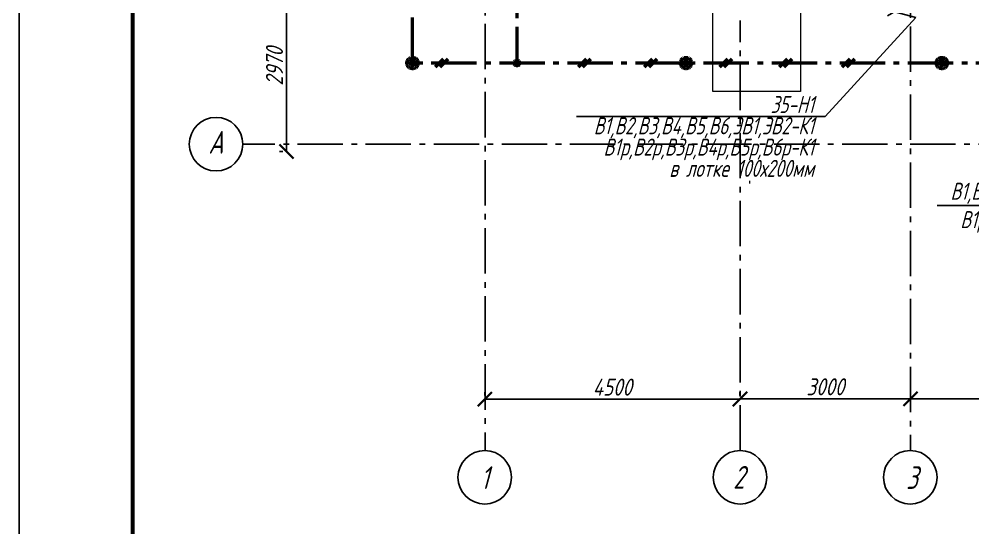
# Model space of a CAD drawing. Header units: millimetres. Extents: x -10490 to 5162, y -5053 to 76.
# Drawn here: x -4846 to -4677.9, y -184.9 to -95.2 of the extents above; entities that cross this region are included whole.
import ezdxf
from ezdxf import colors
from ezdxf.entities.mleader import LeaderData, LeaderLine
from ezdxf.math import Vec2, Vec3

# ---------------------------------------------------------------- set-up
doc = ezdxf.new("R2010")
doc.units = ezdxf.units.MM
doc.linetypes.add('gost6', pattern=[12, 8, -1.5, 1, -1.5])
doc.layers.get('Defpoints').update_dxf_attribs({"color": 33})
for name, color, linetype, lineweight in [('Заземление (Вновь)', 6, 'gost6', 50), ('Линия выноска', 137, 'Continuous', 25), ('Осевая', 4, 'gost6', 25), ('Размерная', 4, 'Continuous', 25), ('Рамка толстая', 7, 'Continuous', 60), ('Рамка тонкая', 5, 'Continuous', 25), ('Строительный', 251, 'Continuous', 13), ('Текст', 2, 'Continuous', 25)]:
    doc.layers.add(name, color=color, linetype=linetype, lineweight=lineweight)
doc.styles.add('gost shx', font='gost.shx', dxfattribs={"oblique": 15})
doc.styles.add('SIMPLEX', font='simplex.shx', dxfattribs={"width": 0.7, "oblique": 15})
doc.styles.add('СИМПЛЕКС', font='simplex.shx', dxfattribs={"width": 0.7, "oblique": 15, "height": 500})
doc.dimstyles.new('ISO-25', dxfattribs={"dimtxt": 3, "dimasz": 2.5, "dimexe": 1.25, "dimexo": 0.625, "dimtad": 1, "dimtxsty": 'gost shx', "dimcen": 2.5, "dimclrt": 2, "dimadec": 0, "dimazin": 0, "dimtfac": 1, "dimtmove": 0, "dimatfit": 3, "dimfxl": 1, "dimarcsym": 0})

# ---------------------------------------------------------------- blocks, each defined once
blk = doc.blocks.new('_ArchTick')
at = {"color": 0, "linetype": 'ByBlock', "const_width": 0.15}
blk.add_lwpolyline([(-0.5, -0.5), (0.5, 0.5)], dxfattribs=at)
blk = doc.blocks.new('*D476')
at = {"layer": 'Defpoints', "color": 0, "lineweight": 30, "transparency": 16777216}
for p in [(-4763.96, -162.19), (-4719.01, -162.19), (-4719.01, -162.19)]:
    blk.add_point(p, dxfattribs=at)
at = {"layer": 'Размерная', "color": 0, "lineweight": -2, "transparency": 16777216}
for p, q in [((-4763.96, -161.57), (-4763.96, -160.94)), ((-4719.01, -161.57), (-4719.01, -160.94)), ((-4763.96, -162.19), (-4719.01, -162.19))]:
    blk.add_line(p, q, dxfattribs=at)
at = {"layer": 'Размерная', "color": 0, "lineweight": -2, "transparency": 16777216, "xscale": 2.5, "yscale": 2.5, "zscale": 2.5, "rotation": 180}
blk.add_blockref('_ArchTick', (-4763.96, -162.19), dxfattribs=at)
at = {"layer": 'Размерная', "color": 0, "lineweight": -2, "transparency": 16777216, "xscale": 2.5, "yscale": 2.5, "zscale": 2.5}
blk.add_blockref('_ArchTick', (-4719.01, -162.19), dxfattribs=at)
at = {"layer": 'Размерная', "color": 2, "transparency": 16777216, "insert": (-4741.49, -160.07), "char_height": 3, "attachment_point": 5, "style": 'gost shx'}
blk.add_mtext('4500', dxfattribs=at)
blk = doc.blocks.new('*D478')
at = {"layer": 'Defpoints', "color": 0, "lineweight": 30, "transparency": 16777216}
for p in [(-4718.96, -162.13), (-4688.91, -162.13), (-4688.91, -162.13)]:
    blk.add_point(p, dxfattribs=at)
at = {"layer": 'Размерная', "color": 0, "lineweight": -2, "transparency": 16777216}
for p, q in [((-4718.96, -161.51), (-4718.96, -160.88)), ((-4688.91, -161.51), (-4688.91, -160.88)), ((-4718.96, -162.13), (-4688.91, -162.13))]:
    blk.add_line(p, q, dxfattribs=at)
at = {"layer": 'Размерная', "color": 0, "lineweight": -2, "transparency": 16777216, "xscale": 2.5, "yscale": 2.5, "zscale": 2.5, "rotation": 180}
blk.add_blockref('_ArchTick', (-4718.96, -162.13), dxfattribs=at)
at = {"layer": 'Размерная', "color": 0, "lineweight": -2, "transparency": 16777216, "xscale": 2.5, "yscale": 2.5, "zscale": 2.5}
blk.add_blockref('_ArchTick', (-4688.91, -162.13), dxfattribs=at)
at = {"layer": 'Размерная', "color": 2, "transparency": 16777216, "insert": (-4703.94, -160.01), "char_height": 3, "attachment_point": 5, "style": 'gost shx'}
blk.add_mtext('3000', dxfattribs=at)
blk = doc.blocks.new('*D479')
at = {"layer": 'Defpoints', "color": 0, "lineweight": 30, "transparency": 16777216}
for p in [(-4688.91, -162.13), (-4618.91, -162.13), (-4618.91, -162.13)]:
    blk.add_point(p, dxfattribs=at)
at = {"layer": 'Размерная', "color": 0, "lineweight": -2, "transparency": 16777216}
for p, q in [((-4618.91, -161.51), (-4618.91, -160.88)), ((-4688.91, -162.13), (-4618.91, -162.13)), ((-4688.91, -162.76), (-4688.91, -163.38))]:
    blk.add_line(p, q, dxfattribs=at)
at = {"layer": 'Размерная', "color": 0, "lineweight": -2, "transparency": 16777216, "xscale": 2.5, "yscale": 2.5, "zscale": 2.5, "rotation": 180}
blk.add_blockref('_ArchTick', (-4688.91, -162.13), dxfattribs=at)
at = {"layer": 'Размерная', "color": 0, "lineweight": -2, "transparency": 16777216, "xscale": 2.5, "yscale": 2.5, "zscale": 2.5}
blk.add_blockref('_ArchTick', (-4618.91, -162.13), dxfattribs=at)
at = {"layer": 'Размерная', "color": 2, "transparency": 16777216, "insert": (-4653.91, -160.01), "char_height": 3, "attachment_point": 5, "style": 'gost shx'}
blk.add_mtext('7000', dxfattribs=at)
blk = doc.blocks.new('*D487')
at = {"layer": 'Defpoints', "color": 0, "transparency": 16777216}
for p in [(-4798.9, -88.55), (-4798.9, -118.55), (-4798.9, -118.55)]:
    blk.add_point(p, dxfattribs=at)
at = {"layer": 'Размерная', "color": 0, "lineweight": -2, "transparency": 16777216}
for p, q in [((-4799.53, -88.55), (-4800.15, -88.55)), ((-4798.9, -88.55), (-4798.9, -118.55)), ((-4799.53, -118.55), (-4800.15, -118.55))]:
    blk.add_line(p, q, dxfattribs=at)
at = {"layer": 'Размерная', "color": 0, "lineweight": -2, "transparency": 16777216, "xscale": 2.5, "yscale": 2.5, "zscale": 2.5}
for p, rotation in [((-4798.9, -88.55), 90), ((-4798.9, -118.55), 270)]:
    blk.add_blockref('_ArchTick', p, dxfattribs=dict(at, rotation=rotation))
at = {"layer": 'Размерная', "color": 2, "transparency": 16777216, "insert": (-4801.03, -103.55), "char_height": 3, "attachment_point": 5, "rotation": 90, "style": 'gost shx'}
blk.add_mtext('2970', dxfattribs=at)
blk = doc.blocks.new('A$C0CDB385D')
at = {"layer": 'Рамка толстая'}
blk.add_line((20, 415), (20, 5), dxfattribs=at)
at = {"layer": 'Рамка тонкая'}
for p, q in [((0, 420), (0, 0)), ((594, 0), (594, 420))]:
    blk.add_line(p, q, dxfattribs=at)
blk = doc.blocks.new('_None')
blk = doc.blocks.new('_Oblique')
at = {"color": 0, "linetype": 'ByBlock', "lineweight": -2}
blk.add_line((-0.5, -0.5), (0.5, 0.5), dxfattribs=at)

msp = doc.modelspace()

# ---------------------------------------------------------------- hatches: boundary and pattern name
at = {"layer": 'Заземление (Вновь)'}
for points in [[(-4776.19156, -102.94683, 1), (-4777.19156, -102.94683, 1)], [(-4727.99156, -102.94683, 1), (-4728.99156, -102.94683, 1)], [(-4682.89156, -102.94683, 1), (-4683.89156, -102.94683, 1)]]:
    msp.add_hatch(color=256, dxfattribs=at).paths.add_polyline_path(points)
h = msp.add_hatch(color=256, dxfattribs=at)
h.paths.add_polyline_path([(-4758.79156, -102.94683, 0.414213562), (-4758.29156, -103.44683), (-4758.29156, -102.94683), (-4757.79156, -102.94683, 1)])
h.paths.add_polyline_path([(-4757.79156, -102.94683), (-4758.29156, -102.94683), (-4758.29156, -103.44683, 0.414213562)], flags=17)

# ---------------------------------------------------------------- linework, layer by layer
for p, q in [((-4776.69156, -102.94683), (-4776.69156, 45.85317)), ((-4758.29156, -84.54683), (-4758.29156, -102.94683)), ((-4771.26494, -102.23973), (-4772.67915, -103.65394)), ((-4770.46494, -102.23973), (-4771.87915, -103.65394)), ((-4746.10399, -102.23973), (-4747.5182, -103.65394)), ((-4745.30399, -102.23973), (-4746.7182, -103.65394)), ((-4734.44859, -102.23973), (-4735.8628, -103.65394)), ((-4733.64859, -102.23973), (-4735.0628, -103.65394)), ((-4721.18974, -102.23973), (-4722.60395, -103.65394)), ((-4720.38974, -102.23973), (-4721.80395, -103.65394)), ((-4710.64438, -102.23973), (-4712.05859, -103.65394)), ((-4709.84438, -102.23973), (-4711.25859, -103.65394)), ((-4699.60561, -102.23973), (-4701.01982, -103.65394)), ((-4698.80561, -102.23973), (-4700.21982, -103.65394)), ((-4633.39156, -102.94683), (-4776.69156, -102.94683))]:
    msp.add_line(p, q, dxfattribs=at)
for centre, radius in [((-4776.69156, -102.94683), 1), ((-4776.69156, -102.94683), 0.5), ((-4758.29156, -102.94683), 0.5), ((-4728.49156, -102.94683), 1), ((-4728.49156, -102.94683), 0.5), ((-4683.39156, -102.94683), 1), ((-4683.39156, -102.94683), 0.5)]:
    msp.add_circle(centre, radius, dxfattribs=at)
at = {"layer": 'Осевая'}
for p, q in [((-4763.91077, -84.04834), (-4763.91077, -171.24689)), ((-4688.91077, -84.49497), (-4688.91077, -171.24689)), ((-4718.96272, -171.24661), (-4718.96272, -95.45386)), ((-4620.96508, -117.24683), (-4806.60673, -117.24683))]:
    msp.add_line(p, q, dxfattribs=at)
at = {"layer": 'Рамка тонкая'}
for centre in [(-4811.32517, -117.24683), (-4763.96272, -175.96504), (-4718.96272, -175.96504), (-4688.96272, -175.96504)]:
    msp.add_circle(centre, 4.71844, dxfattribs=at)
at = {"layer": 'Строительный', "ltscale": 100}
msp.add_lwpolyline([(-4708.29156, -92.94683), (-4708.29156, -107.94683), (-4723.79156, -107.94683), (-4723.79156, -92.94683)], dxfattribs=at)
at = {"layer": 'Строительный'}
msp.add_lwpolyline([(-4717.29156, -123.70499), (-4717.29156, -124.17839)], dxfattribs=at)

# ---------------------------------------------------------------- block references
for p in [(-5440.0436, -344.14684), (-4846.0436, -344.14684)]:
    msp.add_blockref('A$C0CDB385D', p)

# ---------------------------------------------------------------- texts
at = {"layer": 'Текст', "style": 'SIMPLEX', "oblique": 15, "width": 0.7}
for s, p in [('1', (-4764.69547, -178.01883)), ('3', (-4689.69547, -178.01883))]:
    msp.add_text(s, height=4, dxfattribs=at).set_placement(p)
at = {"layer": 'Текст', "insert": (-4812.66257, -114.91141), "char_height": 4, "attachment_point": 1, "style": 'SIMPLEX'}
msp.add_mtext('А', dxfattribs=at)
at = {"layer": 'Текст', "insert": (-4719.18708, -175.96161), "char_height": 4, "width": 6.2681104, "attachment_point": 5, "style": 'SIMPLEX'}
msp.add_mtext('2', dxfattribs=at)

# ---------------------------------------------------------------- dimensions: what is measured, and where the dimension line sits
at = {"layer": 'Размерная'}
dim = msp.add_linear_dim(base=(-4798.90295, -118.54645), p1=(-4798.90295, -88.54645), p2=(-4798.90295, -118.54645), angle=90, text='2970', dimstyle='ISO-25', override={"dimlfac": 100, "dimrnd": 500, "dimblk1": 'ArchTick', "dimblk2": 'ArchTick', "dimsah": 1}, dxfattribs=at)
dim.commit()
dim.dimension.update_dxf_attribs({"geometry": '*D487', "text_midpoint": (-4801.02795, -103.54645)})
for base, p1, p2, picture, middle in [((-4719.014412, -162.194446), (-4763.962456, -162.194446), (-4719.014412, -162.194446), '*D476', (-4741.488434, -160.069446)), ((-4688.910767, -162.132443), (-4718.962723, -162.132443), (-4688.910767, -162.132443), '*D478', (-4703.936745, -160.007443)), ((-4618.91077, -162.13244), (-4688.91077, -162.13244), (-4618.91077, -162.13244), '*D479', (-4653.91077, -160.00744))]:
    dim = msp.add_linear_dim(base=base, p1=p1, p2=p2, dimstyle='ISO-25', override={"dimlfac": 100, "dimrnd": 500, "dimblk1": 'ArchTick', "dimblk2": 'ArchTick', "dimsah": 1}, dxfattribs=at)
    dim.commit()
    dim.dimension.update_dxf_attribs({"geometry": picture, "text_midpoint": middle})

# ---------------------------------------------------------------- leaders
at = {"layer": 'Линия выноска'}
ml = msp.add_multileader_mtext('Standard', dxfattribs=at)
ml.set_content('\\pxsm0.75;35-Н1\\PВ1,В2,В3,В4,В5,В6,ЭВ1,ЭВ2-К1\\PВ1р,В2р,В3р,В4р,В5р,В6р-К1\\Pв лотке 100х200мм', color=2, style='СИМПЛЕКС')
ml.set_leader_properties()
ml.set_arrow_properties(name='OBLIQUE')
ml.build(insert=Vec2(0, 0))
ml.multileader.update_dxf_attribs({"text_left_attachment_type": 6, "text_right_attachment_type": 6, "dogleg_length": 0, "arrow_head_size": 2})
ctx = ml.context
ctx.base_point, ctx.char_height, ctx.arrow_head_size, ctx.plane_origin = Vec3(-4757.03692, -112.35747), 3, 2, Vec3(-4647.79299, -124.06515)
ctx.left_attachment, ctx.right_attachment, ctx.text_align_type = 6, 6, 2
notes = []
notes.append((ctx, [(1, (1, 1, 0), (-4703.93307, -112.35747), (-1, 0), 0, [(1, [(-4691.76725, -93.94683), (-4688.0052, -94.94683)], 0, [])])]))
ctx.mtext.insert, ctx.mtext.alignment, ctx.mtext.flow_direction = Vec3(-4705.93307, -108.75747), 3, 5
ml = msp.add_multileader_mtext('Standard', dxfattribs=at)
ml.set_content('В1,В2,В3,В4,В5,В6,ЭВ1,ЭВ2-SB\\PВ1р,В2р,В3р,В4р,В5р,В6р-SB', color=2, style='СИМПЛЕКС')
ml.set_leader_properties()
ml.set_arrow_properties(name='NONE')
ml.build(insert=Vec2(0, 0))
ml.multileader.update_dxf_attribs({"text_left_attachment_type": 6, "text_right_attachment_type": 6, "dogleg_length": 0, "arrow_head_size": 2})
ctx = ml.context
ctx.base_point, ctx.char_height, ctx.arrow_head_size, ctx.plane_origin = Vec3(-4694.0796, -128.04132), 3, 2, Vec3(-4609.52752, -133.26492)
ctx.left_attachment, ctx.right_attachment, ctx.text_align_type = 6, 6, 2
notes.append((ctx, [(1, (1, 1, 0), (-4640.22887, -128.04132), (-1, 0), 0, [(0, [(-4614.49511, -103.60808)], 0, [])])]))
ctx.mtext.insert, ctx.mtext.alignment, ctx.mtext.flow_direction = Vec3(-4642.22887, -124.04132), 3, 5
for ctx, leaders in notes:
    for number, flags, end, landing, length, lines in leaders:
        leader = LeaderData()
        leader.index, (leader.has_last_leader_line, leader.has_dogleg_vector, leader.attachment_direction) = number, flags
        leader.last_leader_point, leader.dogleg_vector, leader.dogleg_length = Vec3(end), Vec3(landing), length
        for number, points, colour, breaks in lines:
            line = LeaderLine()
            line.index, line.vertices, line.color, line.breaks = number, Vec3.list(points), colors.encode_raw_color(colour), breaks
            leader.lines.append(line)
        ctx.leaders.append(leader)

doc.saveas('drawing.dxf')
